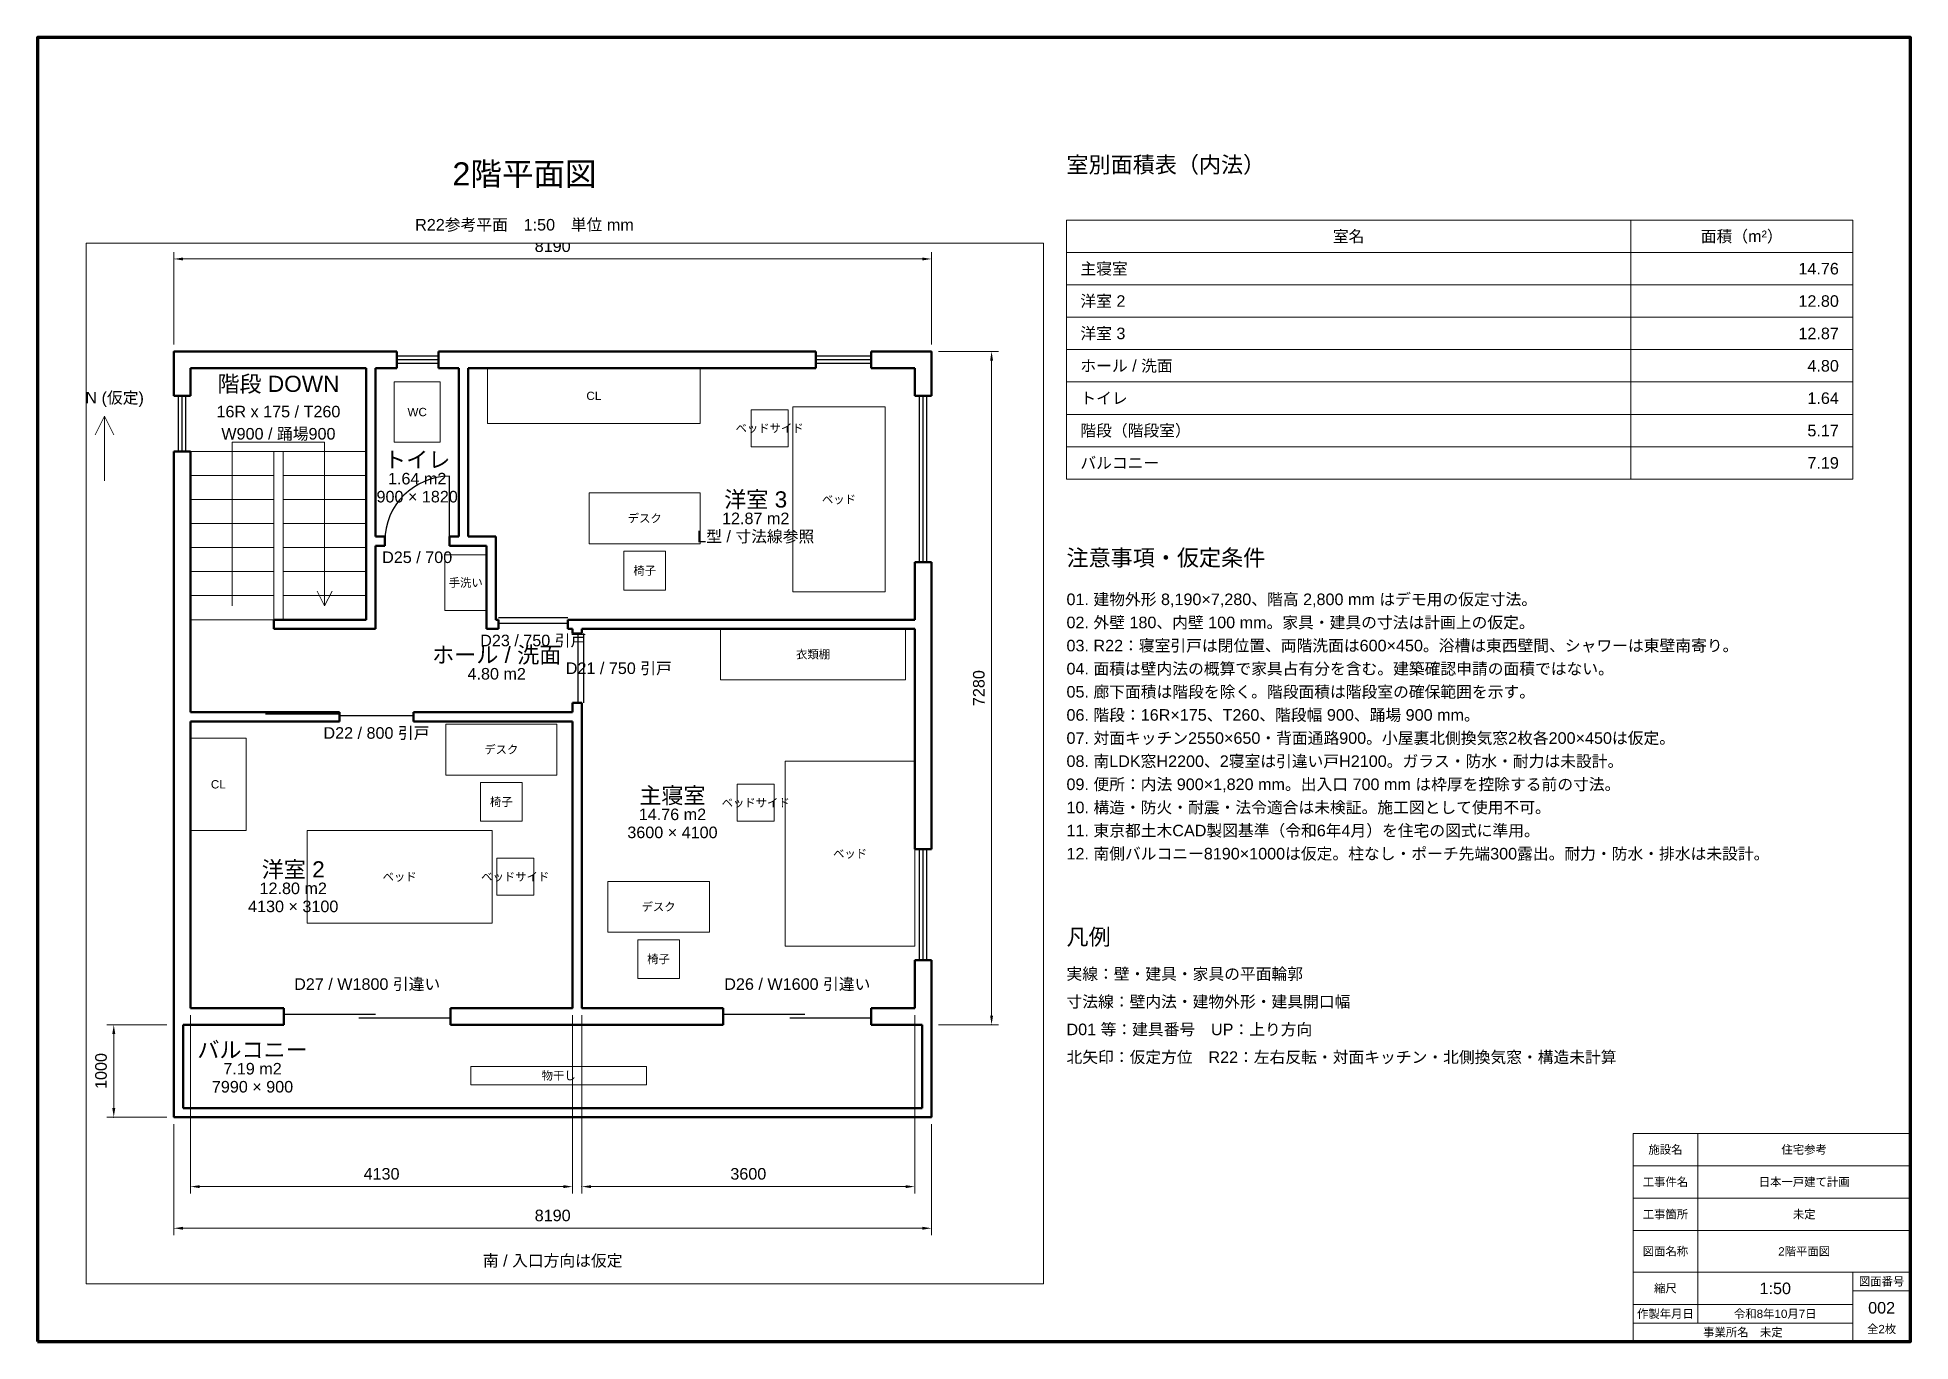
# Paper-space layout 'JP_A3_1_50' of a CAD drawing. Header units: millimetres. Extents: x 8 to 412, y 8 to 290.
# The model-space entities are those that its viewports show. They can reach past a viewport. Long polylines and large blocks are cut down to what shows.
import ezdxf
from ezdxf.enums import TextEntityAlignment as Align

# ---------------------------------------------------------------- set-up
doc = ezdxf.new("R2010")
doc.units = ezdxf.units.MM
for name, color, linetype, lineweight in [('D-BMK-NORT', 7, 'Continuous', 13), ('D-BYP-FIXT', 7, 'Continuous', 13), ('D-DOC-TXT', 7, 'Continuous', 13), ('D-STR-DIM', 7, 'Continuous', 13), ('D-STR-DOOR', 7, 'Continuous', 25), ('D-STR-STAI', 7, 'Continuous', 13), ('D-STR-TXT', 7, 'Continuous', 13), ('D-STR-WALL', 7, 'Continuous', 50), ('D-STR-WIND', 7, 'Continuous', 25), ('D-TTL-FRAM', 7, 'Continuous', 70), ('D-TTL-LINE', 7, 'Continuous', 13), ('D-TTL-TXT', 7, 'Continuous', 13)]:
    doc.layers.add(name, color=color, linetype=linetype, lineweight=lineweight)
doc.layers.add('D-TTL-VPRT', color=7, linetype='Continuous', lineweight=13, plot=False)
doc.styles.add('HOUSE_UNICODE', font='Arial Unicode.ttf')
doc.styles.add('OpenSansCondensed-Light', font='OpenSansCondensed-Light.ttf')
doc.dimstyles.new('EZDXF', dxfattribs={"dimtxt": 0.25, "dimasz": 0.175, "dimexe": 0.375, "dimexo": 0.125, "dimgap": 0.1, "dimtad": 1, "dimlfac": 100, "dimzin": 12, "dimdsep": 46, "dimtxsty": 'OpenSansCondensed-Light', "dimblk": 'ARCHTICK', "dimcen": 2.5, "dimazin": 3, "dimtfac": 0.5, "dimtmove": 2, "dimatfit": 3})

# ---------------------------------------------------------------- blocks, each defined once
blk = doc.blocks.new('_CLOSEDFILLED')
at = {"color": 0, "linetype": 'BYBLOCK'}
blk.add_solid([(-1, 0.16), (0, 0), (-1, -0.16)], dxfattribs=at)
blk = doc.blocks.new('*D1')
at = {"layer": 'D-STR-DIM', "color": 7, "lineweight": 13}
for p, q in [((0, -1075), (0, -2275)), ((8190, -1075), (8190, -2275)), ((100, -2200), (8090, -2200))]:
    blk.add_line(p, q, dxfattribs=at)
at = {"layer": 'D-STR-DIM'}
for p in [(0, -1000), (8190, -1000), (0, -2200)]:
    blk.add_point(p, dxfattribs=at)
at = {"layer": 'D-STR-DIM', "color": 7, "xscale": 100, "yscale": 100, "rotation": 180}
blk.add_blockref('_CLOSEDFILLED', (0, -2200), dxfattribs=at)
at = {"layer": 'D-STR-DIM', "color": 7, "xscale": 100, "yscale": 100}
blk.add_blockref('_CLOSEDFILLED', (8190, -2200), dxfattribs=at)
at = {"layer": 'D-STR-DIM', "color": 7, "insert": (4095, -2062.5), "char_height": 125, "attachment_point": 5, "style": 'HOUSE_UNICODE'}
blk.add_mtext('8190', dxfattribs=at)
blk = doc.blocks.new('*D2')
at = {"layer": 'D-STR-DIM', "color": 7, "lineweight": 13}
for p, q in [((-75, 0), (-725, 0)), ((-650, -900), (-650, -100)), ((-75, -1000), (-725, -1000))]:
    blk.add_line(p, q, dxfattribs=at)
at = {"layer": 'D-STR-DIM'}
for p in [(0, 0), (-650, -1000), (0, -1000)]:
    blk.add_point(p, dxfattribs=at)
at = {"layer": 'D-STR-DIM', "color": 7, "xscale": 100, "yscale": 100}
for p, rotation in [((-650, 0), 90), ((-650, -1000), 270)]:
    blk.add_blockref('_CLOSEDFILLED', p, dxfattribs=dict(at, rotation=rotation))
at = {"layer": 'D-STR-DIM', "color": 7, "insert": (-787.5, -500), "char_height": 125, "attachment_point": 5, "rotation": 90, "style": 'HOUSE_UNICODE'}
blk.add_mtext('1000', dxfattribs=at)
blk = doc.blocks.new('*D3')
at = {"layer": 'D-STR-DIM', "color": 7, "lineweight": 13}
for p, q in [((4410, 105), (4410, -1825)), ((8010, 105), (8010, -1825)), ((4510, -1750), (7910, -1750))]:
    blk.add_line(p, q, dxfattribs=at)
at = {"layer": 'D-STR-DIM'}
for p in [(4410, 180), (8010, 180), (4410, -1750)]:
    blk.add_point(p, dxfattribs=at)
at = {"layer": 'D-STR-DIM', "color": 7, "xscale": 100, "yscale": 100, "rotation": 180}
blk.add_blockref('_CLOSEDFILLED', (4410, -1750), dxfattribs=at)
at = {"layer": 'D-STR-DIM', "color": 7, "xscale": 100, "yscale": 100}
blk.add_blockref('_CLOSEDFILLED', (8010, -1750), dxfattribs=at)
at = {"layer": 'D-STR-DIM', "color": 7, "insert": (6210, -1612.5), "char_height": 125, "attachment_point": 5, "style": 'HOUSE_UNICODE'}
blk.add_mtext('3600', dxfattribs=at)
blk = doc.blocks.new('*D4')
at = {"layer": 'D-STR-DIM', "color": 7, "lineweight": 13}
for p, q in [((180, 105), (180, -1825)), ((4310, 105), (4310, -1825)), ((280, -1750), (4210, -1750))]:
    blk.add_line(p, q, dxfattribs=at)
at = {"layer": 'D-STR-DIM'}
for p in [(180, 180), (4310, 180), (180, -1750)]:
    blk.add_point(p, dxfattribs=at)
at = {"layer": 'D-STR-DIM', "color": 7, "xscale": 100, "yscale": 100, "rotation": 180}
blk.add_blockref('_CLOSEDFILLED', (180, -1750), dxfattribs=at)
at = {"layer": 'D-STR-DIM', "color": 7, "xscale": 100, "yscale": 100}
blk.add_blockref('_CLOSEDFILLED', (4310, -1750), dxfattribs=at)
at = {"layer": 'D-STR-DIM', "color": 7, "insert": (2245, -1612.5), "char_height": 125, "attachment_point": 5, "style": 'HOUSE_UNICODE'}
blk.add_mtext('4130', dxfattribs=at)
blk = doc.blocks.new('*D5')
at = {"layer": 'D-STR-DIM', "color": 7, "lineweight": 13}
for p, q in [((0, 7355), (0, 8355)), ((8190, 7355), (8190, 8355)), ((100, 8280), (8090, 8280))]:
    blk.add_line(p, q, dxfattribs=at)
at = {"layer": 'D-STR-DIM'}
for p in [(0, 8280), (0, 7280), (8190, 7280)]:
    blk.add_point(p, dxfattribs=at)
at = {"layer": 'D-STR-DIM', "color": 7, "xscale": 100, "yscale": 100, "rotation": 180}
blk.add_blockref('_CLOSEDFILLED', (0, 8280), dxfattribs=at)
at = {"layer": 'D-STR-DIM', "color": 7, "xscale": 100, "yscale": 100}
blk.add_blockref('_CLOSEDFILLED', (8190, 8280), dxfattribs=at)
at = {"layer": 'D-STR-DIM', "color": 7, "insert": (4095, 8417.5), "char_height": 125, "attachment_point": 5, "style": 'HOUSE_UNICODE'}
blk.add_mtext('8190', dxfattribs=at)
blk = doc.blocks.new('*D6')
at = {"layer": 'D-STR-DIM', "color": 7, "lineweight": 13}
for p, q in [((8265, 7280), (8915, 7280)), ((8840, 100), (8840, 7180)), ((8265, 0), (8915, 0))]:
    blk.add_line(p, q, dxfattribs=at)
at = {"layer": 'D-STR-DIM'}
for p in [(8190, 7280), (8190, 0), (8840, 0)]:
    blk.add_point(p, dxfattribs=at)
at = {"layer": 'D-STR-DIM', "color": 7, "xscale": 100, "yscale": 100}
for p, rotation in [((8840, 7280), 90), ((8840, 0), 270)]:
    blk.add_blockref('_CLOSEDFILLED', p, dxfattribs=dict(at, rotation=rotation))
at = {"layer": 'D-STR-DIM', "color": 7, "insert": (8702.5, 3640), "char_height": 125, "attachment_point": 5, "rotation": 90, "style": 'HOUSE_UNICODE'}
blk.add_mtext('7280', dxfattribs=at)

msp = doc.modelspace()

# ---------------------------------------------------------------- linework, layer by layer
at = {"layer": 'D-BMK-NORT'}
for p, q in [((-750, 6580), (-850, 6380)), ((-750, 5880), (-750, 6580)), ((-750, 6580), (-650, 6380))]:
    msp.add_line(p, q, dxfattribs=at)
at = {"layer": 'D-BYP-FIXT'}
for points in [[(5690, 6500), (3390, 6500), (3390, 7100), (5690, 7100)], [(2880, 6300), (2380, 6300), (2380, 6950), (2880, 6950)], [(6240, 6250), (6240, 6650), (6640, 6650), (6640, 6250)], [(6690, 4680), (6690, 6680), (7690, 6680), (7690, 4680)], [(4490, 5200), (4490, 5750), (5690, 5750), (5690, 5200)], [(3380, 4480), (2930, 4480), (2930, 5080), (3380, 5080)], [(5315, 5120), (5315, 4700), (4865, 4700), (4865, 5120)], [(7910, 3730), (5910, 3730), (5910, 4280), (7910, 4280)], [(2940, 2700), (2940, 3250), (4140, 3250), (4140, 2700)], [(780, 2100), (180, 2100), (180, 3100), (780, 3100)], [(6610, 850), (6610, 2850), (8010, 2850), (8010, 850)], [(3765, 2620), (3765, 2200), (3315, 2200), (3315, 2620)], [(6090, 2200), (6090, 2600), (6490, 2600), (6490, 2200)], [(1440, 2100), (3440, 2100), (3440, 1100), (1440, 1100)], [(3490, 1400), (3490, 1800), (3890, 1800), (3890, 1400)], [(4690, 1000), (4690, 1550), (5790, 1550), (5790, 1000)], [(5465, 920), (5465, 500), (5015, 500), (5015, 920)], [(5110, -650), (3210, -650), (3210, -450), (5110, -450)]]:
    msp.add_lwpolyline(points, close=True, dxfattribs=at)
at = {"layer": 'D-STR-DOOR'}
for p, q in [((2980, 5230), (2980, 5930)), ((4260, 4401), (3510, 4401)), ((4260, 4340), (3510, 4340)), ((4370, 3480), (4370, 4230)), ((4431, 3480), (4431, 4230)), ((1790, 3360), (990, 3360)), ((2590, 3340), (1790, 3340)), ((2180, 110), (1190, 110)), ((2990, 70), (2000, 70)), ((6820, 110), (5940, 110)), ((7540, 70), (6660, 70))]:
    msp.add_line(p, q, dxfattribs=at)
msp.add_arc((2980, 5230), 700, 90, 180, dxfattribs=at)
at = {"layer": 'D-STR-STAI'}
for p, q in [((630, 4530), (630, 6300)), ((630, 6300), (1630, 6300)), ((1630, 6300), (1630, 4530)), ((1080, 6200), (180, 6200)), ((2080, 6200), (180, 6200)), ((2080, 6200), (1180, 6200)), ((1080, 5940), (180, 5940)), ((2080, 5940), (1180, 5940)), ((1080, 5680), (180, 5680)), ((2080, 5680), (1180, 5680)), ((1080, 5420), (180, 5420)), ((2080, 5420), (1180, 5420)), ((1080, 5160), (180, 5160)), ((2080, 5160), (1180, 5160)), ((1080, 4900), (180, 4900)), ((2080, 4900), (1180, 4900)), ((1630, 4530), (1550, 4690)), ((1630, 4530), (1710, 4690)), ((1080, 4640), (180, 4640)), ((2080, 4640), (1180, 4640)), ((1080, 4380), (180, 4380)), ((2080, 4380), (1180, 4380))]:
    msp.add_line(p, q, dxfattribs=at)
msp.add_lwpolyline([(1180, 4380), (1080, 4380), (1080, 6200), (1180, 6200)], close=True, dxfattribs=at)
at = {"layer": 'D-STR-WALL'}
for p, q in [((0, 7280), (0, 6800)), ((2410, 7280), (0, 7280)), ((180, 6800), (180, 7100)), ((180, 7100), (2080, 7100)), ((2080, 7100), (2080, 4380)), ((2180, 5280), (2180, 7100)), ((2180, 7100), (2410, 7100)), ((2410, 7100), (2410, 7280)), ((2860, 7280), (2860, 7100)), ((6940, 7280), (2860, 7280)), ((2860, 7100), (3080, 7100)), ((3080, 7100), (3080, 5280)), ((3180, 5280), (3180, 7100)), ((3180, 7100), (6940, 7100)), ((6940, 7100), (6940, 7280)), ((8190, 7280), (7540, 7280)), ((7540, 7280), (7540, 7100)), ((7540, 7100), (8010, 7100)), ((8010, 7100), (8010, 6800)), ((8190, 6800), (8190, 7280)), ((0, 6800), (180, 6800)), ((8010, 6800), (8190, 6800)), ((180, 6200), (0, 6200)), ((0, 6200), (0, 0)), ((180, 4381), (180, 6200)), ((2280, 5280), (2180, 5280)), ((2280, 5180), (2280, 5280)), ((3080, 5280), (2980, 5280)), ((2980, 5280), (2980, 5180)), ((3480, 5280), (3180, 5280)), ((3480, 4380), (3480, 5280)), ((2180, 4280), (2180, 5180)), ((2180, 5180), (2280, 5180)), ((2980, 5180), (3380, 5180)), ((3380, 5180), (3380, 4280)), ((8190, 5000), (8010, 5000)), ((8010, 5000), (8010, 4380)), ((8190, 1900), (8190, 5000)), ((180, 4380), (180, 4381)), ((180, 4280), (180, 4380)), ((180, 4279), (180, 4280)), ((180, 3380), (180, 4279)), ((2080, 4380), (1080, 4380)), ((1080, 4380), (1080, 4280)), ((1080, 4280), (2180, 4280)), ((3380, 4280), (3510, 4280)), ((3510, 4380), (3480, 4380)), ((3510, 4280), (3510, 4380)), ((8010, 4380), (4260, 4380)), ((4260, 4380), (4260, 4280)), ((4260, 4280), (4310, 4280)), ((4310, 4280), (4310, 4230)), ((4410, 4230), (4410, 4280)), ((4410, 4280), (8010, 4280)), ((8010, 4280), (8010, 1900)), ((4310, 4230), (4410, 4230)), ((4410, 3480), (4310, 3480)), ((4310, 3480), (4310, 3380)), ((4410, 180), (4410, 3480)), ((1790, 3380), (180, 3380)), ((180, 180), (180, 3280)), ((180, 3280), (1790, 3280)), ((1790, 3280), (1790, 3380)), ((4310, 3380), (2590, 3380)), ((2590, 3380), (2590, 3280)), ((2590, 3280), (4310, 3280)), ((4310, 3280), (4310, 180)), ((8010, 1900), (8190, 1900)), ((8190, 700), (8010, 700)), ((8010, 700), (8010, 180)), ((8190, 0), (8190, 700)), ((0, 0), (0, -900)), ((100, -900), (100, 0)), ((100, 0), (1190, 0)), ((1190, 180), (180, 180)), ((1190, 0), (1190, 180)), ((4310, 180), (2990, 180)), ((2990, 180), (2990, 0)), ((2990, 0), (5940, 0)), ((5940, 180), (4410, 180)), ((5940, 0), (5940, 180)), ((8010, 180), (7540, 180)), ((7540, 180), (7540, 0)), ((7540, 0), (8090, 0)), ((8090, 0), (8090, -900)), ((8190, -900), (8190, 0)), ((0, -900), (0, -1000)), ((0, -1000), (100, -1000)), ((8090, -900), (100, -900)), ((100, -1000), (8090, -1000)), ((8090, -1000), (8190, -1000)), ((8190, -1000), (8190, -900))]:
    msp.add_line(p, q, dxfattribs=at)
at = {"layer": 'D-STR-WIND'}
for p, q in [((2860, 7230), (2410, 7230)), ((2860, 7190), (2410, 7190)), ((2860, 7150), (2410, 7150)), ((7540, 7230), (6940, 7230)), ((7540, 7190), (6940, 7190)), ((7540, 7150), (6940, 7150)), ((50, 6200), (50, 6800)), ((90, 6200), (90, 6800)), ((130, 6200), (130, 6800)), ((8060, 5000), (8060, 6800)), ((8100, 5000), (8100, 6800)), ((8140, 5000), (8140, 6800)), ((8060, 700), (8060, 1900)), ((8100, 700), (8100, 1900)), ((8140, 700), (8140, 1900))]:
    msp.add_line(p, q, dxfattribs=at)

# ---------------------------------------------------------------- texts
at = {"layer": 'D-STR-TXT', "style": 'HOUSE_UNICODE'}
for s, height, p in [('階段 DOWN', 175, (1130, 6930)), ('北 N (仮定)', 125, (-750, 6780)), ('16R x 175 / T260', 125, (1130, 6630)), ('CL', 90, (4540, 6800)), ('WC', 90, (2630, 6625)), ('ベッドサイド', 90, (6440, 6450)), ('W900 / 踊場900', 125, (1130, 6390)), ('トイレ', 175, (2630, 6110)), ('1.64 m2', 125, (2630, 5905)), ('900 × 1820', 125, (2630, 5710)), ('洋室 3', 175, (6290, 5680)), ('ベッド', 90, (7190, 5680)), ('デスク', 90, (5090, 5475)), ('12.87 m2', 125, (6290, 5475)), ('L型 / 寸法線参照', 125, (6290, 5280)), ('D25 / 700', 125, (2630, 5055)), ('椅子', 90, (5090, 4910)), ('手洗い', 90, (3155, 4780)), ('ホール / 洗面', 175, (3490, 4000)), ('D23 / 750 引戸', 125, (3885, 4155)), ('衣類棚', 90, (6910, 4005)), ('4.80 m2', 125, (3490, 3795)), ('D21 / 750 引戸', 125, (4810, 3855)), ('D22 / 800 引戸', 125, (2190, 3155)), ('デスク', 90, (3540, 2975)), ('CL', 90, (480, 2600)), ('椅子', 90, (3540, 2410)), ('主寝室', 175, (5390, 2480)), ('ベッドサイド', 90, (6290, 2400)), ('14.76 m2', 125, (5390, 2275)), ('3600 × 4100', 125, (5390, 2080)), ('ベッド', 90, (7310, 1850)), ('洋室 2', 175, (1290, 1680)), ('ベッド', 90, (2440, 1600)), ('ベッドサイド', 90, (3690, 1600)), ('12.80 m2', 125, (1290, 1475)), ('4130 × 3100', 125, (1290, 1280)), ('デスク', 90, (5240, 1275)), ('椅子', 90, (5240, 710)), ('D27 / W1800 引違い', 125, (2090, 440)), ('D26 / W1600 引違い', 125, (6740, 440)), ('バルコニー', 175, (850, -270)), ('7990 × 900', 125, (850, -670)), ('7.19 m2', 125, (850, -475)), ('物干し', 90, (4160, -550)), ('南 / 入口方向は仮定', 125, (4095, -2550))]:
    msp.add_text(s, height=height, dxfattribs=at).set_placement(p, align=Align.MIDDLE_CENTER)

# ---------------------------------------------------------------- dimensions: what is measured, and where the dimension line sits
at = {"layer": 'D-STR-DIM'}
for base, p1, p2, picture, middle in [((0, 8280), (0, 7280), (8190, 7280), '*D5', (4095, 8417.5)), ((180, -1750), (180, 180), (4310, 180), '*D4', (2245, -1612.5)), ((4410, -1750), (4410, 180), (8010, 180), '*D3', (6210, -1612.5)), ((0, -2200), (0, -1000), (8190, -1000), '*D1', (4095, -2062.5))]:
    dim = msp.add_linear_dim(base=base, p1=p1, p2=p2, dimstyle='EZDXF', override={"dimtxt": 125, "dimasz": 100, "dimexe": 75, "dimexo": 75, "dimgap": 75, "dimtad": 1, "dimdec": 0, "dimlfac": 1, "dimlunit": 2, "dimtxsty": 'HOUSE_UNICODE', "dimclrd": 7, "dimclre": 7, "dimclrt": 7, "dimlwd": 13, "dimlwe": 13}, dxfattribs=at)
    dim.commit()
    dim.dimension.update_dxf_attribs({"geometry": picture, "text_midpoint": middle})
for base, p1, p2, picture, middle in [((8840, 0), (8190, 0), (8190, 7280), '*D6', (8702.5, 3640)), ((-650, -1000), (0, -1000), (0, 0), '*D2', (-787.5, -500))]:
    dim = msp.add_linear_dim(base=base, p1=p1, p2=p2, angle=90, dimstyle='EZDXF', override={"dimtxt": 125, "dimasz": 100, "dimexe": 75, "dimexo": 75, "dimgap": 75, "dimtad": 1, "dimdec": 0, "dimlfac": 1, "dimlunit": 2, "dimtxsty": 'HOUSE_UNICODE', "dimclrd": 7, "dimclre": 7, "dimclrt": 7, "dimlwd": 13, "dimlwe": 13}, dxfattribs=at)
    dim.commit()
    dim.dimension.update_dxf_attribs({"geometry": picture, "text_midpoint": middle})

psp = doc.layouts.new('JP_A3_1_50')

# ---------------------------------------------------------------- linework, layer by layer
at = {"layer": 'D-TTL-FRAM', "color": 7, "linetype": 'Continuous', "lineweight": 70}
psp.add_lwpolyline([(7.5, 7.5), (412.5, 7.5), (412.5, 289.5), (7.5, 289.5)], close=True, dxfattribs=at)
at = {"layer": 'D-TTL-LINE', "color": 7, "linetype": 'Continuous', "lineweight": 13}
for p, q in [((352, 194), (352, 250)), ((230, 243), (400, 243)), ((230, 236), (400, 236)), ((230, 229), (400, 229)), ((230, 222), (400, 222)), ((230, 215), (400, 215)), ((230, 208), (400, 208)), ((230, 201), (400, 201)), ((366.5, 11.5), (366.5, 52.5)), ((352.5, 45.5), (412.5, 45.5)), ((352.5, 38.5), (412.5, 38.5)), ((352.5, 31.5), (412.5, 31.5)), ((352.5, 22.5), (412.5, 22.5)), ((400, 7.5), (400, 22.5)), ((400, 18.5), (412.5, 18.5)), ((352.5, 15.5), (400, 15.5)), ((352.5, 11.5), (400, 11.5))]:
    psp.add_line(p, q, dxfattribs=at)
for points in [[(230, 194), (400, 194), (400, 250), (230, 250)], [(352.5, 7.5), (412.5, 7.5), (412.5, 52.5), (352.5, 52.5)]]:
    psp.add_lwpolyline(points, close=True, dxfattribs=at)

# ---------------------------------------------------------------- texts
at = {"layer": 'D-DOC-TXT', "color": 7, "linetype": 'Continuous', "lineweight": 13, "style": 'HOUSE_UNICODE'}
for s, height, p in [('室別面積表（内法）', 3.5, (230, 262)), ('主寝室', 2.5, (233, 239.5)), ('洋室 2', 2.5, (233, 232.5)), ('洋室 3', 2.5, (233, 225.5)), ('ホール / 洗面', 2.5, (233, 218.5)), ('トイレ', 2.5, (233, 211.5)), ('階段（階段室）', 2.5, (233, 204.5)), ('バルコニー', 2.5, (233, 197.5)), ('注意事項・仮定条件', 3.5, (230, 177)), ('01. 建物外形 8,190×7,280、階高 2,800 mm はデモ用の仮定寸法。', 2.5, (230, 168)), ('02. 外壁 180、内壁 100 mm。家具・建具の寸法は計画上の仮定。', 2.5, (230, 163)), ('03. R22：寝室引戸は閉位置、両階洗面は600×450。浴槽は東西壁間、シャワーは東壁南寄り。', 2.5, (230, 158)), ('04. 面積は壁内法の概算で家具占有分を含む。建築確認申請の面積ではない。', 2.5, (230, 153)), ('05. 廊下面積は階段を除く。階段面積は階段室の確保範囲を示す。', 2.5, (230, 148)), ('06. 階段：16R×175、T260、階段幅 900、踊場 900 mm。', 2.5, (230, 143)), ('07. 対面キッチン2550×650・背面通路900。小屋裏北側換気窓2枚各200×450は仮定。', 2.5, (230, 138)), ('08. 南LDK窓H2200、2寝室は引違い戸H2100。ガラス・防水・耐力は未設計。', 2.5, (230, 133)), ('09. 便所：内法 900×1,820 mm。出入口 700 mm は枠厚を控除する前の寸法。', 2.5, (230, 128)), ('10. 構造・防火・耐震・法令適合は未検証。施工図として使用不可。', 2.5, (230, 123)), ('11. 東京都土木CAD製図基準（令和6年4月）を住宅の図式に準用。', 2.5, (230, 118)), ('12. 南側バルコニー8190×1000は仮定。柱なし・ポーチ先端300露出。耐力・防水・排水は未設計。', 2.5, (230, 113)), ('凡例', 3.5, (230, 95)), ('実線：壁・建具・家具の平面輪郭', 2.5, (230, 87)), ('寸法線：壁内法・建物外形・建具開口幅', 2.5, (230, 81)), ('D01 等：建具番号\u3000UP：上り方向', 2.5, (230, 75)), ('北矢印：仮定方位\u3000R22：左右反転・対面キッチン・北側換気窓・構造未計算', 2.5, (230, 69))]:
    psp.add_text(s, height=height, dxfattribs=at).set_placement(p, align=Align.MIDDLE_LEFT)
for s, p in [('R22参考平面\u30001:50\u3000単位 mm', (112.8, 249)), ('室名', (291, 246.5)), ('面積（m²）', (376, 246.5))]:
    psp.add_text(s, height=2.5, dxfattribs=at).set_placement(p, align=Align.MIDDLE_CENTER)
for s, p in [('14.76', (397, 239.5)), ('12.80', (397, 232.5)), ('12.87', (397, 225.5)), ('4.80', (397, 218.5)), ('1.64', (397, 211.5)), ('5.17', (397, 204.5)), ('7.19', (397, 197.5))]:
    psp.add_text(s, height=2.5, dxfattribs=at).set_placement(p, align=Align.MIDDLE_RIGHT)
at = {"layer": 'D-TTL-TXT', "color": 7, "linetype": 'Continuous', "lineweight": 13, "style": 'HOUSE_UNICODE'}
for s, height, p in [('2階平面図', 5, (112.8, 260)), ('施設名', 1.8, (359.5, 49)), ('住宅参考', 1.8, (389.5, 49)), ('工事件名', 1.8, (359.5, 42)), ('日本一戸建て計画', 1.8, (389.5, 42)), ('工事箇所', 1.8, (359.5, 35)), ('未定', 1.8, (389.5, 35)), ('図面名称', 1.8, (359.5, 27)), ('2階平面図', 1.8, (389.5, 27)), ('1:50', 2.5, (383.25, 19)), ('図面番号', 1.8, (406.25, 20.5)), ('縮尺', 1.8, (359.5, 19)), ('作製年月日', 1.8, (359.5, 13.5)), ('令和8年10月7日', 1.8, (383.25, 13.5)), ('002', 2.5, (406.25, 14.8)), ('事業所名\u3000未定', 1.8, (376.25, 9.5)), ('全2枚', 1.8, (406.25, 10.2))]:
    psp.add_text(s, height=height, dxfattribs=at).set_placement(p, align=Align.MIDDLE_CENTER)

# ---------------------------------------------------------------- viewports
at = {"layer": 'D-TTL-VPRT'}
psp.add_viewport(center=(121.5, 132.5), size=(207, 225), view_center_point=(4225, 2825), view_height=11250, dxfattribs=at)

doc.saveas('drawing.dxf')
